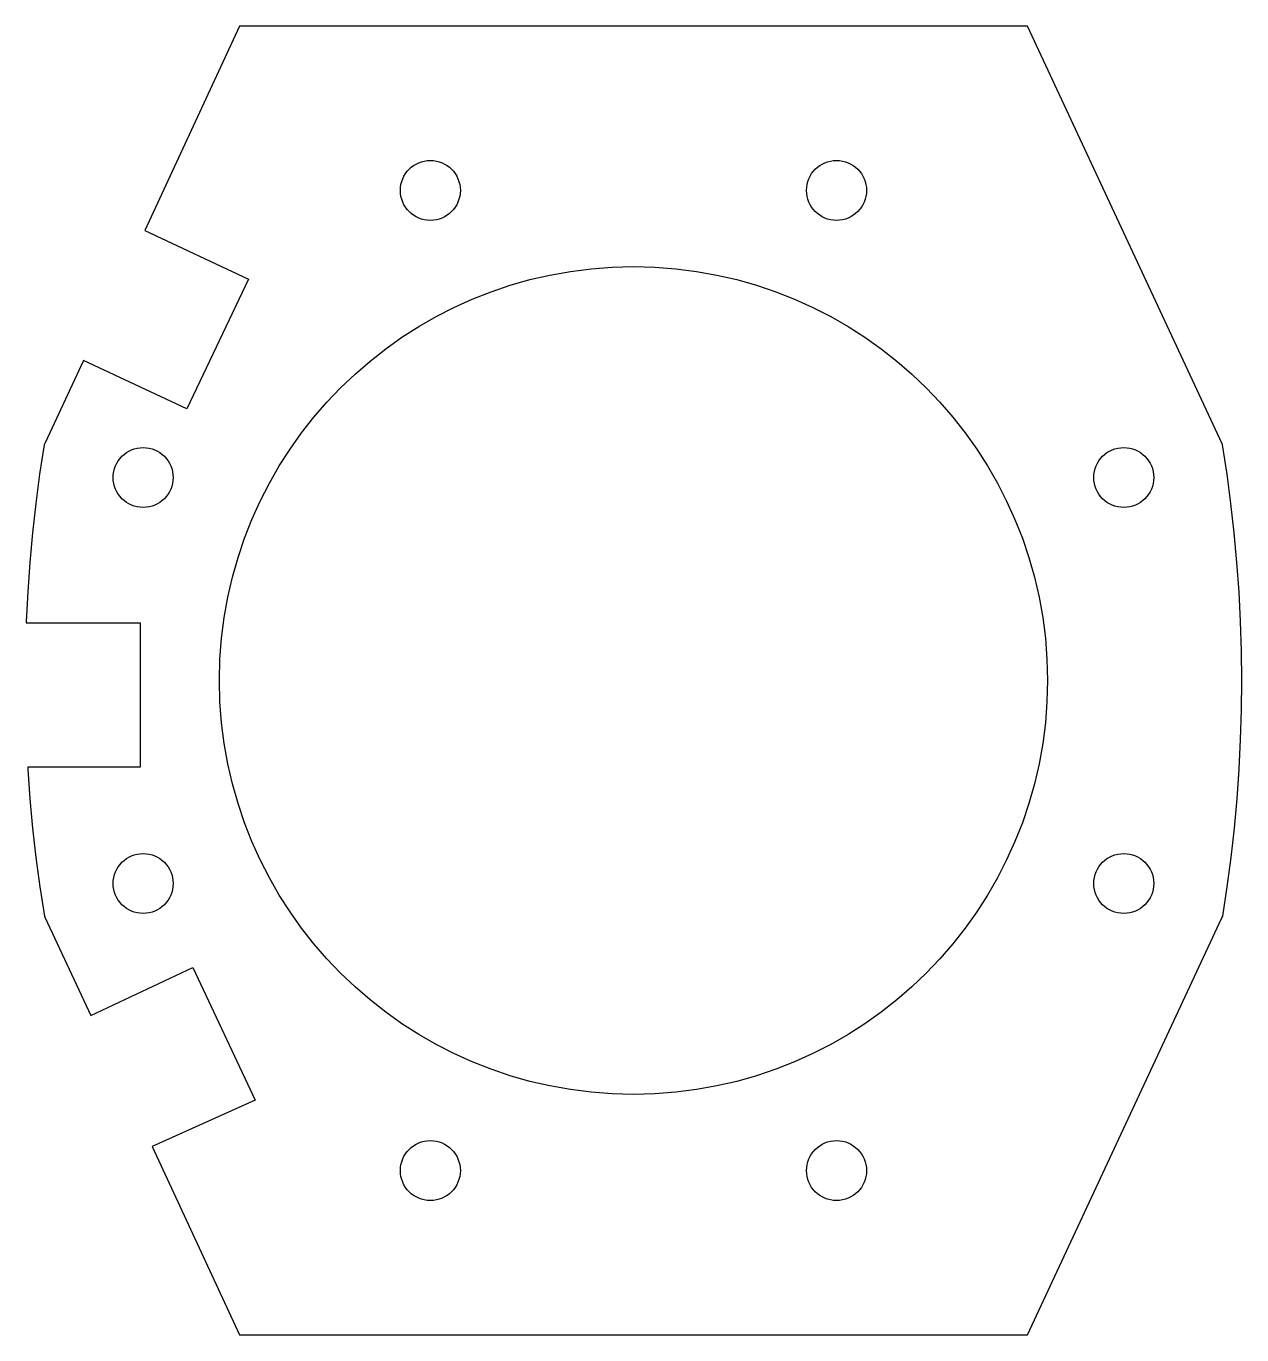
# Model space of a CAD drawing. Header units: millimetres. Extents: x -21.3 to 21.3, y -22.9 to 22.9.
import ezdxf

# ---------------------------------------------------------------- set-up
doc = ezdxf.new("R2010")
doc.units = ezdxf.units.MM
doc.layers.get('0').update_dxf_attribs({"linetype": 'CONTINUOUS'})

msp = doc.modelspace()

# ---------------------------------------------------------------- linework, layer by layer
msp.add_lwpolyline([(-13.794, -22.923), (13.795, -22.923), (20.607, -8.314), (20.609, -8.312), (20.636, -8.259), (20.793, -7.232), (20.929, -6.203), (21.044, -5.172), (21.139, -4.14), (21.212, -3.106), (21.264, -2.071), (21.295, -1.036), (21.305, 0), (21.294, 1.036), (21.263, 2.071), (21.21, 3.106), (21.136, 4.139), (21.041, 5.172), (20.925, 6.203), (20.788, 7.232), (20.63, 8.258), (20.628, 8.262), (20.617, 8.293), (13.795, 22.923), (-13.797, 22.923), (-17.113, 15.77), (-13.481, 14.056), (-15.636, 9.523), (-19.261, 11.205), (-20.599, 8.323), (-20.638, 8.258), (-20.795, 7.231), (-20.931, 6.202), (-21.045, 5.171), (-21.139, 4.139), (-21.212, 3.105), (-21.264, 2.07), (-21.266, 2.024), (-17.28, 2.024), (-17.28, -3.04), (-21.212, -3.04), (-21.209, -3.107), (-21.135, -4.14), (-21.04, -5.173), (-20.924, -6.204), (-20.787, -7.233), (-20.629, -8.259), (-20.604, -8.31), (-19.007, -11.739), (-15.432, -10.053), (-13.251, -14.699), (-16.858, -16.329)], close=True)
for centre, radius in [((-7.112, 17.17), 1.05), ((7.112, 17.17), 1.05), ((0, 0), 14.5), ((-17.17, 7.112), 1.05), ((17.17, 7.112), 1.05), ((-17.17, -7.112), 1.05), ((17.17, -7.112), 1.05), ((-7.112, -17.17), 1.05), ((7.112, -17.17), 1.05)]:
    msp.add_circle(centre, radius)

doc.saveas('drawing.dxf')
